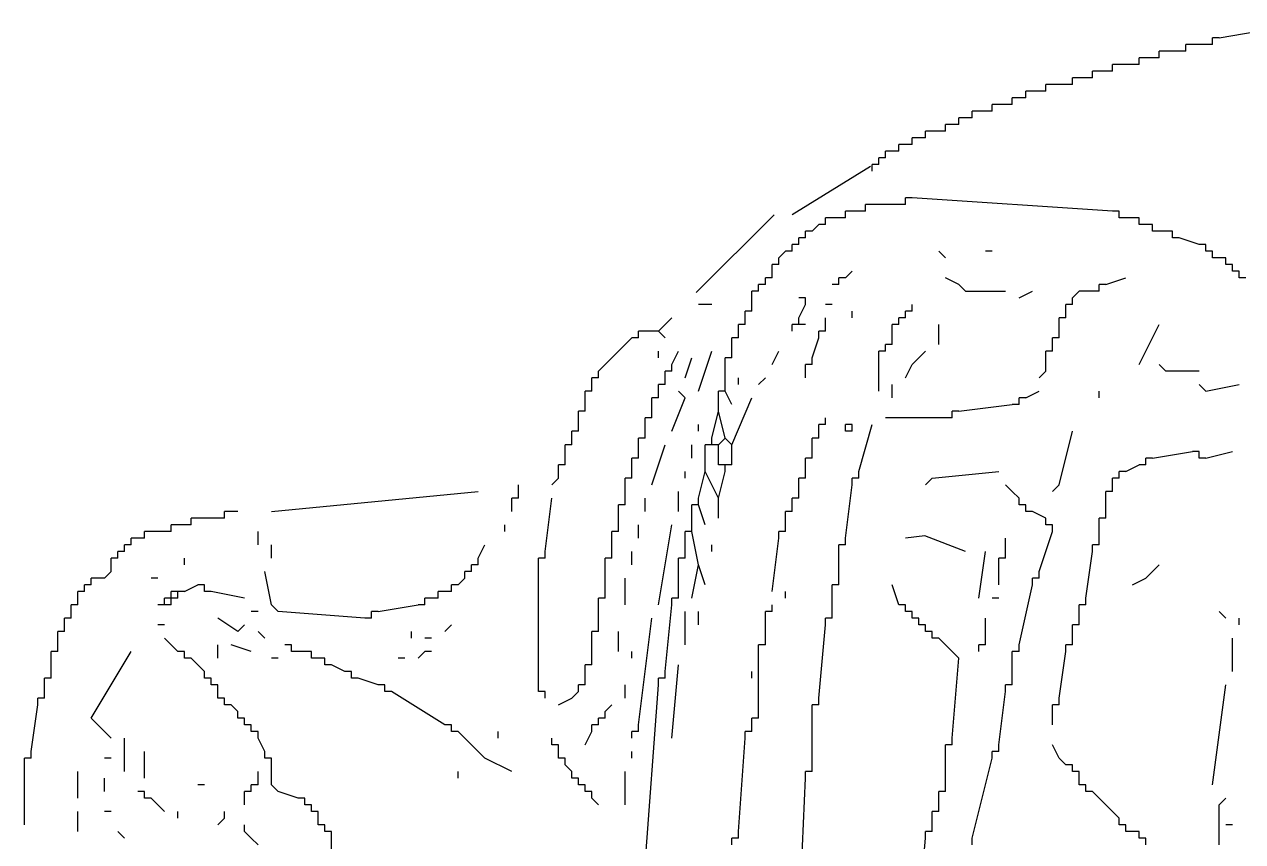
# Model space of a CAD drawing. Extents: x 0.03 to 8.61, y 0.04 to 5.34.
# Drawn here: x 0.028 to 1.305, y 4.351 to 5.208 of the extents above; entities that cross this region are included whole.
import ezdxf

# ---------------------------------------------------------------- set-up
doc = ezdxf.new("R2010")
doc.units = 0

msp = doc.modelspace()

# ---------------------------------------------------------------- linework, layer by layer
at = {"color": 7, "linetype": 'CONTINUOUS'}
for p, q in [((1.281, 5.194), (1.365, 5.208)), ((1.253, 5.187), (1.246, 5.187)), ((1.246, 5.18), (1.246, 5.187)), ((1.267, 5.187), (1.253, 5.187)), ((1.274, 5.187), (1.267, 5.187)), ((1.281, 5.194), (1.274, 5.194)), ((1.274, 5.187), (1.274, 5.194)), ((1.225, 5.18), (1.218, 5.18)), ((1.218, 5.173), (1.218, 5.18)), ((1.239, 5.18), (1.225, 5.18)), ((1.246, 5.18), (1.239, 5.18)), ((1.176, 5.166), (1.169, 5.166)), ((1.169, 5.159), (1.169, 5.166)), ((1.19, 5.166), (1.176, 5.166)), ((1.197, 5.166), (1.19, 5.166)), ((1.204, 5.173), (1.197, 5.173)), ((1.197, 5.166), (1.197, 5.173)), ((1.211, 5.173), (1.204, 5.173)), ((1.218, 5.173), (1.211, 5.173)), ((1.134, 5.152), (1.127, 5.152)), ((1.127, 5.145), (1.127, 5.152)), ((1.141, 5.152), (1.134, 5.152)), ((1.148, 5.152), (1.141, 5.152)), ((1.155, 5.159), (1.148, 5.159)), ((1.148, 5.152), (1.148, 5.159)), ((1.162, 5.159), (1.155, 5.159)), ((1.169, 5.159), (1.162, 5.159)), ((1.085, 5.138), (1.078, 5.138)), ((1.078, 5.131), (1.078, 5.138)), ((1.092, 5.138), (1.085, 5.138)), ((1.099, 5.138), (1.092, 5.138)), ((1.106, 5.145), (1.099, 5.145)), ((1.099, 5.138), (1.099, 5.145)), ((1.12, 5.145), (1.106, 5.145)), ((1.127, 5.145), (1.12, 5.145)), ((1.05, 5.124), (1.043, 5.124)), ((1.043, 5.117), (1.043, 5.124)), ((1.057, 5.124), (1.05, 5.124)), ((1.064, 5.124), (1.057, 5.124)), ((1.071, 5.131), (1.064, 5.131)), ((1.064, 5.124), (1.064, 5.131)), ((1.078, 5.131), (1.071, 5.131)), ((1.015, 5.11), (1.008, 5.11)), ((1.008, 5.103), (1.008, 5.11)), ((1.022, 5.11), (1.015, 5.11)), ((1.029, 5.117), (1.022, 5.117)), ((1.022, 5.11), (1.022, 5.117)), ((1.036, 5.117), (1.029, 5.117)), ((1.043, 5.117), (1.036, 5.117)), ((1.001, 5.103), (0.994, 5.103)), ((0.994, 5.096), (0.994, 5.103)), ((1.008, 5.103), (1.001, 5.103)), ((0.966, 5.089), (0.959, 5.089)), ((0.959, 5.082), (0.959, 5.089)), ((0.973, 5.089), (0.966, 5.089)), ((0.98, 5.096), (0.973, 5.096)), ((0.973, 5.089), (0.973, 5.096)), ((0.987, 5.096), (0.98, 5.096)), ((0.994, 5.096), (0.987, 5.096)), ((0.938, 5.075), (0.931, 5.075)), ((0.931, 5.068), (0.931, 5.075)), ((0.945, 5.075), (0.938, 5.075)), ((0.952, 5.082), (0.945, 5.082)), ((0.945, 5.075), (0.945, 5.082)), ((0.959, 5.082), (0.952, 5.082)), ((0.924, 5.061), (0.917, 5.061)), ((0.917, 5.054), (0.917, 5.061)), ((0.931, 5.068), (0.924, 5.068)), ((0.924, 5.061), (0.924, 5.068)), ((0.959, 5.026), (0.952, 5.026)), ((0.952, 5.019), (0.952, 5.026)), ((1.169, 5.012), (0.959, 5.026)), ((0.896, 5.012), (0.889, 5.012)), ((0.889, 5.005), (0.889, 5.012)), ((0.903, 5.012), (0.896, 5.012)), ((0.91, 5.012), (0.903, 5.012)), ((0.917, 5.019), (0.91, 5.019)), ((0.91, 5.012), (0.91, 5.019)), ((0.945, 5.019), (0.917, 5.019)), ((0.952, 5.019), (0.945, 5.019)), ((1.176, 5.012), (1.169, 5.012)), ((1.176, 5.005), (1.176, 5.012)), ((0.854, 4.991), (0.861, 4.998)), ((0.868, 4.998), (0.861, 4.998)), ((0.875, 5.005), (0.868, 5.005)), ((0.868, 4.998), (0.868, 5.005)), ((0.882, 5.005), (0.875, 5.005)), ((0.889, 5.005), (0.882, 5.005)), ((1.183, 5.005), (1.176, 5.005)), ((1.19, 5.005), (1.183, 5.005)), ((1.197, 5.005), (1.19, 5.005)), ((1.197, 4.998), (1.197, 5.005)), ((1.204, 4.998), (1.197, 4.998)), ((1.211, 4.998), (1.204, 4.998)), ((1.211, 4.991), (1.211, 4.998)), ((0.847, 4.984), (0.84, 4.984)), ((0.84, 4.977), (0.84, 4.984)), ((0.854, 4.991), (0.847, 4.991)), ((0.847, 4.984), (0.847, 4.991)), ((1.218, 4.991), (1.211, 4.991)), ((1.225, 4.991), (1.218, 4.991)), ((1.232, 4.991), (1.225, 4.991)), ((1.232, 4.984), (1.232, 4.991)), ((1.239, 4.984), (1.232, 4.984)), ((1.26, 4.977), (1.239, 4.984)), ((0.819, 4.963), (0.826, 4.97)), ((0.833, 4.97), (0.826, 4.97)), ((0.84, 4.977), (0.833, 4.977)), ((0.833, 4.97), (0.833, 4.977)), ((0.994, 4.963), (0.987, 4.97)), ((1.043, 4.97), (1.036, 4.97)), ((1.267, 4.977), (1.26, 4.977)), ((1.267, 4.97), (1.267, 4.977)), ((1.274, 4.97), (1.267, 4.97)), ((1.274, 4.963), (1.274, 4.97)), ((0.819, 4.956), (0.819, 4.963)), ((1.281, 4.963), (1.274, 4.963)), ((1.288, 4.963), (1.281, 4.963)), ((1.288, 4.956), (1.288, 4.963)), ((0.819, 4.956), (0.812, 4.956)), ((0.812, 4.949), (0.812, 4.956)), ((0.812, 4.942), (0.812, 4.949)), ((1.295, 4.956), (1.288, 4.956)), ((1.295, 4.949), (1.295, 4.956)), ((1.302, 4.949), (1.295, 4.949)), ((1.302, 4.942), (1.302, 4.949)), ((0.805, 4.935), (0.798, 4.935)), ((0.798, 4.928), (0.798, 4.935)), ((0.812, 4.942), (0.805, 4.942)), ((0.805, 4.935), (0.805, 4.942)), ((0.882, 4.935), (0.875, 4.935)), ((1.008, 4.935), (0.994, 4.942)), ((1.015, 4.928), (1.008, 4.935)), ((1.162, 4.935), (1.155, 4.935)), ((1.162, 4.935), (1.183, 4.942)), ((0.798, 4.928), (0.791, 4.928)), ((0.791, 4.921), (0.791, 4.928)), ((0.791, 4.914), (0.791, 4.921)), ((1.015, 4.928), (1.057, 4.928)), ((1.071, 4.921), (1.085, 4.928)), ((1.127, 4.921), (1.134, 4.928)), ((1.155, 4.928), (1.148, 4.928)), ((0.749, 4.914), (0.735, 4.914)), ((0.791, 4.907), (0.784, 4.907)), ((0.784, 4.9), (0.784, 4.907)), ((0.791, 4.907), (0.791, 4.914)), ((0.875, 4.914), (0.868, 4.914)), ((0.896, 4.9), (0.896, 4.907)), ((0.693, 4.886), (0.707, 4.9)), ((0.784, 4.893), (0.777, 4.893)), ((0.777, 4.886), (0.777, 4.893)), ((0.784, 4.893), (0.784, 4.9)), ((0.84, 4.893), (0.833, 4.893)), ((0.833, 4.886), (0.833, 4.893)), ((0.84, 4.893), (0.84, 4.9)), ((0.847, 4.893), (0.84, 4.893)), ((0.868, 4.893), (0.868, 4.9)), ((0.945, 4.893), (0.938, 4.893)), ((0.938, 4.886), (0.938, 4.893)), ((0.952, 4.9), (0.945, 4.9)), ((0.987, 4.872), (0.987, 4.893)), ((1.12, 4.9), (1.113, 4.9)), ((1.113, 4.893), (1.113, 4.9)), ((1.113, 4.886), (1.113, 4.893)), ((0.679, 4.886), (0.672, 4.886)), ((0.672, 4.879), (0.672, 4.886)), ((0.693, 4.886), (0.679, 4.886)), ((0.7, 4.879), (0.693, 4.886)), ((0.777, 4.879), (0.777, 4.886)), ((0.868, 4.886), (0.861, 4.886)), ((0.861, 4.879), (0.861, 4.886)), ((0.938, 4.879), (0.938, 4.886)), ((1.113, 4.879), (1.113, 4.886)), ((0.651, 4.865), (0.658, 4.872)), ((0.658, 4.872), (0.665, 4.879)), ((0.672, 4.879), (0.665, 4.879)), ((0.777, 4.879), (0.77, 4.879)), ((0.77, 4.872), (0.77, 4.879)), ((0.77, 4.865), (0.77, 4.872)), ((0.854, 4.858), (0.861, 4.879)), ((0.938, 4.872), (0.931, 4.872)), ((0.931, 4.865), (0.931, 4.872)), ((0.938, 4.872), (0.938, 4.879)), ((1.113, 4.879), (1.106, 4.879)), ((1.106, 4.872), (1.106, 4.879)), ((1.106, 4.865), (1.106, 4.872)), ((0.637, 4.851), (0.644, 4.858)), ((0.644, 4.858), (0.651, 4.865)), ((0.693, 4.858), (0.693, 4.865)), ((0.707, 4.851), (0.714, 4.865)), ((0.721, 4.837), (0.728, 4.858)), ((0.735, 4.823), (0.749, 4.865)), ((0.77, 4.858), (0.763, 4.858)), ((0.77, 4.858), (0.77, 4.865)), ((0.812, 4.851), (0.819, 4.865)), ((0.931, 4.865), (0.924, 4.865)), ((0.924, 4.858), (0.924, 4.865)), ((0.924, 4.823), (0.924, 4.858)), ((0.959, 4.851), (0.966, 4.858)), ((0.966, 4.858), (0.973, 4.865)), ((1.106, 4.865), (1.099, 4.865)), ((1.099, 4.858), (1.099, 4.865)), ((1.099, 4.844), (1.099, 4.858)), ((0.63, 4.844), (0.637, 4.851)), ((0.63, 4.837), (0.63, 4.844)), ((0.707, 4.844), (0.7, 4.844)), ((0.7, 4.837), (0.7, 4.844)), ((0.952, 4.837), (0.959, 4.851)), ((1.092, 4.837), (1.099, 4.844)), ((1.225, 4.844), (1.218, 4.851)), ((1.26, 4.844), (1.225, 4.844)), ((0.63, 4.837), (0.623, 4.837)), ((0.623, 4.83), (0.623, 4.837)), ((0.623, 4.823), (0.623, 4.83)), ((0.7, 4.83), (0.693, 4.83)), ((0.693, 4.823), (0.693, 4.83)), ((0.777, 4.83), (0.777, 4.837)), ((0.798, 4.83), (0.805, 4.837)), ((1.267, 4.823), (1.26, 4.83)), ((1.267, 4.823), (1.302, 4.83)), ((0.623, 4.823), (0.616, 4.823)), ((0.616, 4.816), (0.616, 4.823)), ((0.693, 4.816), (0.693, 4.823)), ((0.721, 4.816), (0.714, 4.823)), ((1.155, 4.816), (1.155, 4.823)), ((0.616, 4.809), (0.616, 4.816)), ((0.616, 4.802), (0.616, 4.809)), ((0.693, 4.816), (0.686, 4.816)), ((0.707, 4.781), (0.721, 4.816)), ((1.008, 4.802), (1.064, 4.809)), ((1.071, 4.809), (1.064, 4.809)), ((0.616, 4.802), (0.609, 4.802)), ((0.609, 4.795), (0.609, 4.802)), ((0.609, 4.788), (0.609, 4.795)), ((0.686, 4.795), (0.679, 4.795)), ((0.686, 4.795), (0.686, 4.802)), ((0.749, 4.774), (0.756, 4.802)), ((0.868, 4.788), (0.868, 4.795)), ((0.994, 4.795), (0.931, 4.795)), ((1.001, 4.795), (0.994, 4.795)), ((1.008, 4.802), (1.001, 4.802)), ((0.609, 4.781), (0.602, 4.781)), ((0.602, 4.774), (0.602, 4.781)), ((0.609, 4.781), (0.609, 4.788)), ((0.679, 4.774), (0.679, 4.781)), ((0.903, 4.739), (0.917, 4.788)), ((0.602, 4.767), (0.595, 4.767)), ((0.595, 4.76), (0.595, 4.767)), ((0.602, 4.767), (0.602, 4.774)), ((0.679, 4.774), (0.672, 4.774)), ((0.686, 4.725), (0.7, 4.767)), ((0.749, 4.767), (0.749, 4.774)), ((0.756, 4.767), (0.763, 4.774)), ((0.756, 4.76), (0.756, 4.767)), ((0.77, 4.767), (0.763, 4.774)), ((0.77, 4.753), (0.77, 4.767)), ((0.595, 4.753), (0.595, 4.76)), ((0.595, 4.746), (0.595, 4.753)), ((0.672, 4.753), (0.672, 4.76)), ((0.742, 4.739), (0.742, 4.76)), ((0.756, 4.753), (0.756, 4.76)), ((0.77, 4.746), (0.77, 4.753)), ((0.854, 4.753), (0.847, 4.753)), ((0.847, 4.746), (0.847, 4.753)), ((0.854, 4.753), (0.854, 4.76)), ((1.211, 4.753), (1.204, 4.753)), ((1.204, 4.746), (1.204, 4.753)), ((1.211, 4.753), (1.253, 4.76)), ((1.26, 4.76), (1.253, 4.76)), ((1.26, 4.753), (1.26, 4.76)), ((1.267, 4.753), (1.26, 4.753)), ((1.267, 4.753), (1.295, 4.76)), ((0.595, 4.746), (0.588, 4.746)), ((0.588, 4.739), (0.588, 4.746)), ((0.763, 4.746), (0.756, 4.746)), ((0.847, 4.739), (0.847, 4.746)), ((1.183, 4.739), (1.197, 4.746)), ((1.204, 4.746), (1.197, 4.746)), ((0.581, 4.725), (0.588, 4.732)), ((0.588, 4.732), (0.588, 4.739)), ((0.665, 4.732), (0.658, 4.732)), ((0.658, 4.725), (0.658, 4.732)), ((0.735, 4.711), (0.742, 4.739)), ((0.847, 4.732), (0.84, 4.732)), ((0.84, 4.725), (0.84, 4.732)), ((0.847, 4.732), (0.847, 4.739)), ((0.903, 4.732), (0.896, 4.732)), ((0.896, 4.725), (0.896, 4.732)), ((0.903, 4.732), (0.903, 4.739)), ((1.169, 4.725), (1.169, 4.732)), ((1.183, 4.739), (1.176, 4.739)), ((0.287, 4.697), (0.504, 4.718)), ((0.546, 4.718), (0.546, 4.725)), ((0.889, 4.669), (0.896, 4.725)), ((1.064, 4.718), (1.057, 4.725)), ((1.071, 4.711), (1.064, 4.718)), ((1.169, 4.718), (1.162, 4.718)), ((1.162, 4.711), (1.162, 4.718)), ((0.546, 4.711), (0.539, 4.711)), ((0.539, 4.704), (0.539, 4.711)), ((0.539, 4.697), (0.539, 4.704)), ((0.574, 4.655), (0.581, 4.711)), ((0.658, 4.704), (0.651, 4.704)), ((0.651, 4.697), (0.651, 4.704)), ((0.658, 4.704), (0.658, 4.711)), ((0.679, 4.697), (0.679, 4.711)), ((0.735, 4.704), (0.728, 4.704)), ((0.728, 4.697), (0.728, 4.704)), ((0.735, 4.704), (0.735, 4.711)), ((0.84, 4.711), (0.833, 4.711)), ((0.833, 4.704), (0.833, 4.711)), ((0.833, 4.697), (0.833, 4.704)), ((1.071, 4.704), (1.071, 4.711)), ((1.078, 4.704), (1.071, 4.704)), ((1.078, 4.697), (1.078, 4.704)), ((1.162, 4.697), (1.162, 4.711)), ((0.21, 4.69), (0.203, 4.69)), ((0.203, 4.683), (0.203, 4.69)), ((0.231, 4.69), (0.21, 4.69)), ((0.238, 4.69), (0.231, 4.69)), ((0.245, 4.697), (0.238, 4.697)), ((0.238, 4.69), (0.238, 4.697)), ((0.252, 4.697), (0.245, 4.697)), ((0.651, 4.683), (0.651, 4.697)), ((0.728, 4.683), (0.728, 4.697)), ((0.833, 4.697), (0.826, 4.697)), ((0.826, 4.69), (0.826, 4.697)), ((0.826, 4.683), (0.826, 4.69)), ((1.085, 4.697), (1.078, 4.697)), ((1.099, 4.69), (1.085, 4.697)), ((1.099, 4.683), (1.099, 4.69)), ((1.162, 4.69), (1.155, 4.69)), ((1.155, 4.683), (1.155, 4.69)), ((0.161, 4.676), (0.154, 4.676)), ((0.154, 4.669), (0.154, 4.676)), ((0.175, 4.676), (0.161, 4.676)), ((0.182, 4.676), (0.175, 4.676)), ((0.189, 4.683), (0.182, 4.683)), ((0.182, 4.676), (0.182, 4.683)), ((0.196, 4.683), (0.189, 4.683)), ((0.203, 4.683), (0.196, 4.683)), ((0.273, 4.662), (0.273, 4.676)), ((0.532, 4.676), (0.532, 4.683)), ((0.672, 4.669), (0.672, 4.683)), ((0.728, 4.676), (0.721, 4.676)), ((0.721, 4.669), (0.721, 4.676)), ((0.728, 4.676), (0.728, 4.683)), ((0.826, 4.676), (0.819, 4.676)), ((0.819, 4.669), (0.819, 4.676)), ((0.826, 4.676), (0.826, 4.683)), ((1.092, 4.634), (1.106, 4.676)), ((1.106, 4.683), (1.099, 4.683)), ((1.106, 4.676), (1.106, 4.683)), ((1.155, 4.669), (1.155, 4.683)), ((0.147, 4.669), (0.14, 4.669)), ((0.14, 4.662), (0.14, 4.669)), ((0.154, 4.669), (0.147, 4.669)), ((0.721, 4.655), (0.721, 4.669)), ((0.812, 4.613), (0.819, 4.669)), ((0.889, 4.662), (0.889, 4.669)), ((0.9724, 4.6715), (0.952, 4.669)), ((1.015, 4.655), (0.9724, 4.6715)), ((1.057, 4.655), (1.057, 4.669)), ((1.155, 4.662), (1.155, 4.669)), ((0.133, 4.655), (0.126, 4.655)), ((0.126, 4.648), (0.126, 4.655)), ((0.14, 4.662), (0.133, 4.662)), ((0.133, 4.655), (0.133, 4.662)), ((0.287, 4.648), (0.287, 4.662)), ((0.504, 4.648), (0.511, 4.662)), ((0.574, 4.648), (0.574, 4.655)), ((0.644, 4.648), (0.644, 4.655)), ((0.665, 4.641), (0.665, 4.655)), ((0.721, 4.648), (0.721, 4.655)), ((0.749, 4.655), (0.749, 4.662)), ((0.889, 4.662), (0.882, 4.662)), ((0.882, 4.655), (0.882, 4.662)), ((0.882, 4.627), (0.882, 4.655)), ((1.029, 4.606), (1.036, 4.655)), ((1.057, 4.648), (1.057, 4.655)), ((1.141, 4.606), (1.148, 4.655)), ((1.155, 4.662), (1.148, 4.662)), ((1.148, 4.655), (1.148, 4.662)), ((0.126, 4.648), (0.119, 4.648)), ((0.119, 4.641), (0.119, 4.648)), ((0.196, 4.641), (0.196, 4.648)), ((0.504, 4.641), (0.497, 4.641)), ((0.497, 4.634), (0.497, 4.641)), ((0.504, 4.641), (0.504, 4.648)), ((0.574, 4.648), (0.567, 4.648)), ((0.567, 4.641), (0.567, 4.648)), ((0.567, 4.515), (0.567, 4.641)), ((0.644, 4.648), (0.637, 4.648)), ((0.637, 4.641), (0.637, 4.648)), ((0.637, 4.613), (0.637, 4.641)), ((0.721, 4.648), (0.714, 4.648)), ((0.714, 4.641), (0.714, 4.648)), ((0.714, 4.613), (0.714, 4.641)), ((0.728, 4.606), (0.735, 4.641)), ((0.742, 4.62), (0.735, 4.641)), ((1.057, 4.648), (1.05, 4.648)), ((1.05, 4.641), (1.05, 4.648)), ((1.05, 4.62), (1.05, 4.641)), ((1.211, 4.634), (1.218, 4.641)), ((0.105, 4.627), (0.098, 4.627)), ((0.098, 4.62), (0.098, 4.627)), ((0.112, 4.627), (0.105, 4.627)), ((0.168, 4.627), (0.161, 4.627)), ((0.287, 4.599), (0.28, 4.634)), ((0.483, 4.62), (0.49, 4.627)), ((0.497, 4.634), (0.49, 4.634)), ((0.49, 4.627), (0.49, 4.634)), ((0.658, 4.599), (0.658, 4.627)), ((0.882, 4.62), (0.882, 4.627)), ((1.085, 4.62), (1.085, 4.627)), ((1.092, 4.627), (1.092, 4.634)), ((1.204, 4.627), (1.211, 4.634)), ((0.091, 4.613), (0.084, 4.613)), ((0.084, 4.606), (0.084, 4.613)), ((0.098, 4.62), (0.091, 4.62)), ((0.091, 4.613), (0.091, 4.62)), ((0.189, 4.613), (0.182, 4.613)), ((0.182, 4.606), (0.182, 4.613)), ((0.196, 4.613), (0.189, 4.613)), ((0.189, 4.606), (0.189, 4.613)), ((0.196, 4.613), (0.21, 4.62)), ((0.217, 4.62), (0.21, 4.62)), ((0.217, 4.613), (0.217, 4.62)), ((0.224, 4.613), (0.217, 4.613)), ((0.259, 4.606), (0.224, 4.613)), ((0.469, 4.613), (0.462, 4.613)), ((0.462, 4.606), (0.462, 4.613)), ((0.476, 4.613), (0.469, 4.613)), ((0.483, 4.62), (0.476, 4.62)), ((0.476, 4.613), (0.476, 4.62)), ((0.637, 4.606), (0.637, 4.613)), ((0.714, 4.606), (0.714, 4.613)), ((0.826, 4.606), (0.826, 4.613)), ((0.882, 4.62), (0.875, 4.62)), ((0.875, 4.613), (0.875, 4.62)), ((0.875, 4.592), (0.875, 4.613)), ((1.071, 4.557), (1.085, 4.62)), ((0.084, 4.599), (0.077, 4.599)), ((0.077, 4.592), (0.077, 4.599)), ((0.084, 4.599), (0.084, 4.606)), ((0.175, 4.599), (0.168, 4.599)), ((0.182, 4.606), (0.175, 4.606)), ((0.175, 4.599), (0.175, 4.606)), ((0.182, 4.599), (0.175, 4.599)), ((0.189, 4.606), (0.182, 4.606)), ((0.182, 4.599), (0.182, 4.606)), ((0.294, 4.592), (0.287, 4.599)), ((0.399, 4.592), (0.441, 4.599)), ((0.448, 4.599), (0.441, 4.599)), ((0.455, 4.606), (0.448, 4.606)), ((0.448, 4.599), (0.448, 4.606)), ((0.462, 4.606), (0.455, 4.606)), ((0.63, 4.599), (0.63, 4.606)), ((0.63, 4.578), (0.63, 4.599)), ((0.7, 4.529), (0.707, 4.599)), ((0.714, 4.606), (0.707, 4.606)), ((0.707, 4.599), (0.707, 4.606)), ((1.05, 4.606), (1.043, 4.606)), ((1.141, 4.599), (1.134, 4.599)), ((1.134, 4.592), (1.134, 4.599)), ((1.141, 4.599), (1.141, 4.606)), ((0.077, 4.585), (0.077, 4.592)), ((0.273, 4.592), (0.266, 4.592)), ((0.385, 4.585), (0.294, 4.592)), ((0.399, 4.592), (0.392, 4.592)), ((0.392, 4.585), (0.392, 4.592)), ((0.721, 4.557), (0.721, 4.592)), ((0.875, 4.585), (0.875, 4.592)), ((1.134, 4.585), (1.134, 4.592)), ((1.288, 4.585), (1.281, 4.592)), ((0.077, 4.585), (0.07, 4.585)), ((0.07, 4.578), (0.07, 4.585)), ((0.07, 4.571), (0.07, 4.578)), ((0.175, 4.578), (0.168, 4.578)), ((0.252, 4.571), (0.231, 4.585)), ((0.252, 4.571), (0.259, 4.578)), ((0.392, 4.585), (0.385, 4.585)), ((0.469, 4.571), (0.476, 4.578)), ((0.63, 4.571), (0.63, 4.578)), ((0.861, 4.501), (0.868, 4.578)), ((0.875, 4.585), (0.868, 4.585)), ((0.868, 4.578), (0.868, 4.585)), ((0.973, 4.571), (0.973, 4.578)), ((1.036, 4.564), (1.036, 4.585)), ((1.134, 4.578), (1.127, 4.578)), ((1.127, 4.571), (1.127, 4.578)), ((1.134, 4.578), (1.134, 4.585)), ((1.302, 4.578), (1.302, 4.585)), ((0.07, 4.571), (0.063, 4.571)), ((0.063, 4.564), (0.063, 4.571)), ((0.063, 4.557), (0.063, 4.564)), ((0.189, 4.55), (0.175, 4.564)), ((0.28, 4.564), (0.273, 4.571)), ((0.434, 4.564), (0.434, 4.571)), ((0.455, 4.564), (0.448, 4.564)), ((0.63, 4.571), (0.623, 4.571)), ((0.623, 4.543), (0.623, 4.564)), ((0.651, 4.55), (0.651, 4.571)), ((0.805, 4.557), (0.805, 4.564)), ((0.98, 4.564), (0.98, 4.571)), ((1.036, 4.557), (1.036, 4.564)), ((1.127, 4.564), (1.127, 4.571)), ((1.127, 4.557), (1.127, 4.564)), ((1.295, 4.529), (1.295, 4.564)), ((0.063, 4.55), (0.056, 4.55)), ((0.056, 4.543), (0.056, 4.55)), ((0.063, 4.55), (0.063, 4.557)), ((0.098, 4.48), (0.14, 4.55)), ((0.196, 4.55), (0.189, 4.55)), ((0.196, 4.543), (0.196, 4.55)), ((0.231, 4.543), (0.231, 4.557)), ((0.266, 4.55), (0.245, 4.557)), ((0.308, 4.557), (0.301, 4.557)), ((0.308, 4.55), (0.308, 4.557)), ((0.315, 4.55), (0.308, 4.55)), ((0.322, 4.55), (0.315, 4.55)), ((0.329, 4.55), (0.322, 4.55)), ((0.329, 4.543), (0.329, 4.55)), ((0.441, 4.543), (0.448, 4.55)), ((0.455, 4.55), (0.448, 4.55)), ((0.798, 4.55), (0.798, 4.557)), ((0.798, 4.487), (0.798, 4.55)), ((1.036, 4.557), (1.029, 4.557)), ((1.029, 4.55), (1.029, 4.557)), ((1.071, 4.55), (1.064, 4.55)), ((1.064, 4.543), (1.064, 4.55)), ((1.071, 4.55), (1.071, 4.557)), ((1.113, 4.501), (1.12, 4.55)), ((1.127, 4.557), (1.12, 4.557)), ((1.12, 4.55), (1.12, 4.557)), ((0.056, 4.529), (0.056, 4.543)), ((0.203, 4.543), (0.196, 4.543)), ((0.21, 4.536), (0.203, 4.543)), ((0.217, 4.529), (0.21, 4.536)), ((0.294, 4.543), (0.287, 4.543)), ((0.336, 4.543), (0.329, 4.543)), ((0.343, 4.543), (0.336, 4.543)), ((0.343, 4.536), (0.343, 4.543)), ((0.35, 4.536), (0.343, 4.536)), ((0.364, 4.529), (0.35, 4.536)), ((0.427, 4.543), (0.42, 4.543)), ((0.623, 4.536), (0.616, 4.536)), ((0.616, 4.529), (0.616, 4.536)), ((0.623, 4.536), (0.623, 4.543)), ((0.707, 4.459), (0.714, 4.536)), ((0.056, 4.522), (0.056, 4.529)), ((0.217, 4.522), (0.217, 4.529)), ((0.371, 4.529), (0.364, 4.529)), ((0.371, 4.522), (0.371, 4.529)), ((0.616, 4.522), (0.616, 4.529)), ((0.7, 4.522), (0.7, 4.529)), ((0.791, 4.522), (0.791, 4.529)), ((0.056, 4.522), (0.049, 4.522)), ((0.049, 4.515), (0.049, 4.522)), ((0.049, 4.508), (0.049, 4.515)), ((0.224, 4.522), (0.217, 4.522)), ((0.224, 4.515), (0.224, 4.522)), ((0.231, 4.515), (0.224, 4.515)), ((0.231, 4.508), (0.231, 4.515)), ((0.378, 4.522), (0.371, 4.522)), ((0.399, 4.515), (0.378, 4.522)), ((0.406, 4.515), (0.399, 4.515)), ((0.406, 4.508), (0.406, 4.515)), ((0.567, 4.508), (0.567, 4.515)), ((0.616, 4.515), (0.616, 4.522)), ((0.672, 4.235), (0.693, 4.515)), ((0.7, 4.522), (0.693, 4.522)), ((0.693, 4.515), (0.693, 4.522)), ((1.057, 4.508), (1.057, 4.515)), ((1.064, 4.515), (1.064, 4.522)), ((1.274, 4.41), (1.288, 4.515)), ((0.049, 4.501), (0.042, 4.501)), ((0.042, 4.494), (0.042, 4.501)), ((0.049, 4.501), (0.049, 4.508)), ((0.231, 4.501), (0.231, 4.508)), ((0.238, 4.501), (0.231, 4.501)), ((0.238, 4.494), (0.238, 4.501)), ((0.413, 4.508), (0.406, 4.508)), ((0.469, 4.473), (0.413, 4.508)), ((0.588, 4.494), (0.602, 4.501)), ((0.861, 4.494), (0.861, 4.501)), ((1.05, 4.452), (1.057, 4.508)), ((1.113, 4.494), (1.113, 4.501)), ((0.035, 4.445), (0.042, 4.494)), ((0.245, 4.494), (0.238, 4.494)), ((0.252, 4.487), (0.245, 4.494)), ((0.252, 4.48), (0.252, 4.487)), ((0.637, 4.487), (0.644, 4.494)), ((0.637, 4.48), (0.637, 4.487)), ((0.861, 4.494), (0.854, 4.494)), ((0.854, 4.487), (0.854, 4.494)), ((0.854, 4.431), (0.854, 4.487)), ((1.113, 4.494), (1.106, 4.494)), ((1.106, 4.487), (1.106, 4.494)), ((1.106, 4.473), (1.106, 4.487)), ((0.112, 4.466), (0.098, 4.48)), ((0.259, 4.48), (0.252, 4.48)), ((0.259, 4.473), (0.259, 4.48)), ((0.266, 4.473), (0.259, 4.473)), ((0.266, 4.466), (0.266, 4.473)), ((0.476, 4.473), (0.469, 4.473)), ((0.476, 4.466), (0.476, 4.473)), ((0.63, 4.473), (0.623, 4.473)), ((0.623, 4.466), (0.623, 4.473)), ((0.63, 4.473), (0.63, 4.48)), ((0.791, 4.473), (0.791, 4.48)), ((0.791, 4.466), (0.791, 4.473)), ((0.119, 4.459), (0.112, 4.466)), ((0.133, 4.424), (0.133, 4.459)), ((0.273, 4.466), (0.266, 4.466)), ((0.273, 4.459), (0.273, 4.466)), ((0.28, 4.445), (0.273, 4.459)), ((0.483, 4.466), (0.476, 4.466)), ((0.497, 4.452), (0.483, 4.466)), ((0.525, 4.459), (0.525, 4.466)), ((0.581, 4.452), (0.581, 4.459)), ((0.616, 4.452), (0.623, 4.466)), ((0.777, 4.361), (0.784, 4.459)), ((0.791, 4.466), (0.784, 4.466)), ((0.784, 4.459), (0.784, 4.466)), ((0.504, 4.445), (0.497, 4.452)), ((0.588, 4.452), (0.581, 4.452)), ((0.588, 4.445), (0.588, 4.452)), ((1.05, 4.445), (1.05, 4.452)), ((1.113, 4.438), (1.106, 4.452)), ((0.035, 4.438), (0.028, 4.438)), ((0.028, 4.431), (0.028, 4.438)), ((0.035, 4.438), (0.035, 4.445)), ((0.119, 4.438), (0.112, 4.438)), ((0.154, 4.417), (0.154, 4.445)), ((0.28, 4.438), (0.28, 4.445)), ((0.287, 4.438), (0.28, 4.438)), ((0.287, 4.431), (0.287, 4.438)), ((0.511, 4.438), (0.504, 4.445)), ((0.539, 4.424), (0.511, 4.438)), ((0.588, 4.438), (0.588, 4.445)), ((0.595, 4.438), (0.588, 4.438)), ((0.595, 4.431), (0.595, 4.438)), ((1.022, 4.354), (1.043, 4.438)), ((1.05, 4.445), (1.043, 4.445)), ((1.043, 4.438), (1.043, 4.445)), ((1.12, 4.431), (1.113, 4.438)), ((0.028, 4.368), (0.028, 4.431)), ((0.084, 4.396), (0.084, 4.424)), ((0.273, 4.417), (0.273, 4.424)), ((0.287, 4.41), (0.287, 4.431)), ((0.483, 4.417), (0.483, 4.424)), ((0.602, 4.424), (0.595, 4.431)), ((0.602, 4.417), (0.602, 4.424)), ((0.658, 4.389), (0.658, 4.424)), ((0.854, 4.424), (0.847, 4.424)), ((0.847, 4.417), (0.847, 4.424)), ((0.854, 4.424), (0.854, 4.431)), ((1.127, 4.431), (1.12, 4.431)), ((1.127, 4.424), (1.127, 4.431)), ((0.112, 4.403), (0.112, 4.417)), ((0.217, 4.41), (0.21, 4.41)), ((0.273, 4.41), (0.266, 4.41)), ((0.266, 4.403), (0.266, 4.41)), ((0.273, 4.41), (0.273, 4.417)), ((0.294, 4.403), (0.287, 4.41)), ((0.609, 4.417), (0.602, 4.417)), ((0.609, 4.41), (0.609, 4.417)), ((0.616, 4.41), (0.609, 4.41)), ((0.616, 4.403), (0.616, 4.41)), ((0.84, 4.249), (0.847, 4.417)), ((0.994, 4.403), (0.994, 4.41)), ((0.154, 4.403), (0.147, 4.403)), ((0.154, 4.396), (0.154, 4.403)), ((0.161, 4.396), (0.154, 4.396)), ((0.168, 4.389), (0.161, 4.396)), ((0.266, 4.403), (0.259, 4.403)), ((0.259, 4.396), (0.259, 4.403)), ((0.259, 4.389), (0.259, 4.396)), ((0.315, 4.396), (0.294, 4.403)), ((0.322, 4.396), (0.315, 4.396)), ((0.322, 4.389), (0.322, 4.396)), ((0.623, 4.403), (0.616, 4.403)), ((0.623, 4.396), (0.623, 4.403)), ((0.63, 4.389), (0.623, 4.396)), ((1.281, 4.389), (1.288, 4.396)), ((0.084, 4.361), (0.084, 4.382)), ((0.119, 4.382), (0.112, 4.382)), ((0.175, 4.382), (0.168, 4.389)), ((0.189, 4.375), (0.189, 4.382)), ((0.238, 4.375), (0.238, 4.382)), ((0.329, 4.389), (0.322, 4.389)), ((0.329, 4.382), (0.329, 4.389)), ((0.336, 4.382), (0.329, 4.382)), ((0.336, 4.375), (0.336, 4.382)), ((1.281, 4.354), (1.281, 4.389)), ((0.231, 4.368), (0.238, 4.375)), ((0.336, 4.368), (0.336, 4.375)), ((0.133, 4.354), (0.126, 4.361)), ((0.259, 4.361), (0.259, 4.368)), ((0.266, 4.354), (0.259, 4.361)), ((0.343, 4.368), (0.336, 4.368)), ((0.343, 4.361), (0.343, 4.368)), ((0.35, 4.361), (0.343, 4.361)), ((0.35, 4.284), (0.35, 4.361)), ((0.777, 4.354), (0.777, 4.361)), ((0.973, 4.354), (0.973, 4.361)), ((0.98, 4.361), (0.98, 4.368)), ((1.295, 4.368), (1.288, 4.368)), ((0.273, 4.347), (0.266, 4.354)), ((0.777, 4.354), (0.77, 4.354)), ((0.77, 4.347), (0.77, 4.354)), ((1.022, 4.347), (1.022, 4.354)), ((1.281, 4.347), (1.281, 4.354))]:
    msp.add_line(p, q, dxfattribs=at)
at = {"color": 5, "linetype": 'CONTINUOUS'}
for p, q in [((0.889, 4.942), (0.896, 4.949)), ((0.889, 4.942), (0.882, 4.942)), ((0.882, 4.935), (0.882, 4.942)), ((1.155, 4.928), (1.155, 4.935)), ((1.127, 4.914), (1.127, 4.921)), ((1.148, 4.928), (1.134, 4.928)), ((1.127, 4.914), (1.12, 4.914)), ((1.12, 4.907), (1.12, 4.914)), ((1.12, 4.9), (1.12, 4.907)), ((0.868, 4.886), (0.868, 4.893)), ((0.854, 4.851), (0.854, 4.858)), ((0.707, 4.844), (0.707, 4.851)), ((0.854, 4.851), (0.847, 4.851)), ((0.847, 4.844), (0.847, 4.851)), ((0.847, 4.837), (0.847, 4.844)), ((1.078, 4.816), (1.092, 4.823)), ((1.078, 4.816), (1.071, 4.816)), ((1.071, 4.809), (1.071, 4.816)), ((1.001, 4.795), (1.001, 4.802)), ((0.756, 4.746), (0.756, 4.753)), ((0.651, 4.676), (0.644, 4.676)), ((1.092, 4.627), (1.085, 4.627)), ((0.812, 4.592), (0.812, 4.599)), ((0.812, 4.592), (0.805, 4.592)), ((0.805, 4.585), (0.805, 4.592)), ((0.805, 4.564), (0.805, 4.585)), ((0.805, 4.557), (0.798, 4.557)), ((1.064, 4.522), (1.064, 4.543)), ((1.064, 4.515), (1.057, 4.515))]:
    msp.add_line(p, q, dxfattribs=at)
at = {"color": 8, "linetype": 'CONTINUOUS'}
for p, q in [((1.309, 4.942), (1.302, 4.942)), ((0.84, 4.9), (0.847, 4.914)), ((0.763, 4.851), (0.763, 4.858)), ((0.763, 4.83), (0.763, 4.851)), ((0.763, 4.823), (0.763, 4.83)), ((0.756, 4.802), (0.756, 4.816)), ((0.77, 4.767), (0.791, 4.816)), ((0.861, 4.774), (0.861, 4.781)), ((0.889, 4.781), (0.889, 4.788)), ((0.896, 4.781), (0.889, 4.781)), ((0.749, 4.767), (0.742, 4.767)), ((0.742, 4.76), (0.742, 4.767)), ((0.756, 4.767), (0.749, 4.767)), ((0.665, 4.739), (0.665, 4.746)), ((0.77, 4.746), (0.763, 4.746)), ((0.763, 4.739), (0.763, 4.746)), ((0.756, 4.711), (0.763, 4.739)), ((0.756, 4.69), (0.756, 4.711)), ((0.735, 4.578), (0.735, 4.592)), ((0.665, 4.543), (0.665, 4.55)), ((0.658, 4.501), (0.658, 4.515)), ((0.574, 4.508), (0.567, 4.508))]:
    msp.add_line(p, q, dxfattribs=at)
at = {"color": 3, "linetype": 'CONTINUOUS'}
for p, q in [((0.847, 4.921), (0.84, 4.921)), ((0.959, 4.907), (0.952, 4.907)), ((0.952, 4.9), (0.952, 4.907)), ((0.959, 4.907), (0.959, 4.914)), ((0.945, 4.893), (0.945, 4.9)), ((1.197, 4.851), (1.218, 4.893)), ((0.938, 4.816), (0.938, 4.83)), ((0.686, 4.809), (0.686, 4.816)), ((0.686, 4.802), (0.686, 4.809)), ((0.679, 4.788), (0.679, 4.795)), ((0.679, 4.781), (0.679, 4.788)), ((1.113, 4.725), (1.127, 4.781)), ((0.672, 4.767), (0.672, 4.774)), ((0.672, 4.76), (0.672, 4.767)), ((0.672, 4.753), (0.665, 4.753)), ((0.665, 4.746), (0.665, 4.753)), ((0.665, 4.732), (0.665, 4.739)), ((0.973, 4.725), (0.98, 4.732)), ((0.98, 4.732), (1.05, 4.739)), ((1.176, 4.732), (1.169, 4.732)), ((1.176, 4.732), (1.176, 4.739)), ((0.546, 4.711), (0.546, 4.718)), ((0.658, 4.711), (0.658, 4.725)), ((1.106, 4.718), (1.113, 4.725)), ((1.169, 4.718), (1.169, 4.725)), ((1.162, 4.69), (1.162, 4.697)), ((0.644, 4.669), (0.644, 4.676)), ((0.644, 4.655), (0.644, 4.669)), ((0.119, 4.634), (0.119, 4.641)), ((0.112, 4.627), (0.119, 4.634)), ((1.19, 4.62), (1.204, 4.627)), ((0.945, 4.599), (0.938, 4.62)), ((0.952, 4.599), (0.945, 4.599)), ((0.952, 4.592), (0.952, 4.599)), ((0.959, 4.592), (0.952, 4.592)), ((0.959, 4.585), (0.959, 4.592)), ((0.966, 4.585), (0.959, 4.585)), ((0.966, 4.578), (0.966, 4.585)), ((0.973, 4.578), (0.966, 4.578)), ((0.623, 4.564), (0.623, 4.571)), ((0.98, 4.571), (0.973, 4.571)), ((0.987, 4.564), (0.98, 4.564)), ((1.008, 4.543), (0.987, 4.564)), ((1.001, 4.459), (1.008, 4.543)), ((0.637, 4.48), (0.63, 4.48)), ((1.001, 4.452), (1.001, 4.459)), ((1.001, 4.452), (0.994, 4.452)), ((0.994, 4.445), (0.994, 4.452)), ((0.994, 4.41), (0.994, 4.445)), ((1.134, 4.424), (1.127, 4.424)), ((1.134, 4.417), (1.134, 4.424)), ((1.134, 4.41), (1.134, 4.417)), ((1.141, 4.41), (1.134, 4.41)), ((1.141, 4.403), (1.141, 4.41)), ((0.994, 4.403), (0.987, 4.403)), ((0.987, 4.396), (0.987, 4.403)), ((0.987, 4.389), (0.987, 4.396)), ((1.148, 4.403), (1.141, 4.403)), ((1.155, 4.396), (1.148, 4.403)), ((1.162, 4.389), (1.155, 4.396)), ((0.987, 4.382), (0.98, 4.382)), ((0.98, 4.375), (0.98, 4.382)), ((0.987, 4.382), (0.987, 4.389)), ((1.169, 4.382), (1.162, 4.389)), ((1.176, 4.375), (1.169, 4.382)), ((0.98, 4.368), (0.98, 4.375)), ((1.176, 4.368), (1.176, 4.375)), ((0.98, 4.361), (0.973, 4.361)), ((1.183, 4.368), (1.176, 4.368)), ((1.183, 4.361), (1.183, 4.368)), ((1.19, 4.361), (1.183, 4.361)), ((1.197, 4.361), (1.19, 4.361)), ((1.197, 4.354), (1.197, 4.361)), ((0.966, 4.277), (0.973, 4.354)), ((1.204, 4.354), (1.197, 4.354)), ((1.204, 4.347), (1.204, 4.354))]:
    msp.add_line(p, q, dxfattribs=at)
at = {"color": 12, "linetype": 'CONTINUOUS'}
for p, q in [((0.847, 4.914), (0.847, 4.921)), ((0.763, 4.823), (0.756, 4.823)), ((0.756, 4.816), (0.756, 4.823)), ((0.77, 4.809), (0.763, 4.823)), ((0.763, 4.774), (0.756, 4.802)), ((0.735, 4.781), (0.735, 4.788)), ((0.868, 4.788), (0.861, 4.788)), ((0.861, 4.781), (0.861, 4.788)), ((0.896, 4.788), (0.889, 4.788)), ((0.896, 4.781), (0.896, 4.788)), ((0.728, 4.753), (0.728, 4.767)), ((0.861, 4.774), (0.854, 4.774)), ((0.854, 4.767), (0.854, 4.774)), ((0.854, 4.76), (0.854, 4.767)), ((0.721, 4.732), (0.721, 4.739)), ((0.756, 4.711), (0.742, 4.739)), ((0.714, 4.697), (0.714, 4.718)), ((0.84, 4.718), (0.84, 4.725)), ((0.84, 4.711), (0.84, 4.718)), ((0.742, 4.683), (0.735, 4.704)), ((0.693, 4.599), (0.707, 4.683)), ((0.735, 4.641), (0.728, 4.676)), ((0.672, 4.473), (0.686, 4.585)), ((0.574, 4.501), (0.574, 4.508)), ((0.798, 4.48), (0.798, 4.487)), ((0.672, 4.466), (0.672, 4.473)), ((0.798, 4.48), (0.791, 4.48)), ((0.672, 4.466), (0.665, 4.466)), ((0.665, 4.459), (0.665, 4.466)), ((0.665, 4.438), (0.665, 4.445))]:
    msp.add_line(p, q, dxfattribs=at)
at = {"color": 1, "linetype": 'CONTINUOUS'}
for p, q in [((0.7, 4.83), (0.7, 4.837)), ((0.651, 4.676), (0.651, 4.683)), ((0.637, 4.606), (0.63, 4.606)), ((0.616, 4.515), (0.609, 4.515)), ((0.609, 4.508), (0.609, 4.515)), ((0.602, 4.501), (0.609, 4.508))]:
    msp.add_line(p, q, dxfattribs=at)
at = {"layer": 'Cut Hole', "color": 12, "linetype": 'CONTINUOUS'}
for p, q in [((0.9152, 5.0588), (0.8333, 5.0083)), ((0.8141, 5.0083), (0.7323, 4.9265))]:
    msp.add_line(p, q, dxfattribs=at)

doc.saveas('drawing.dxf')
